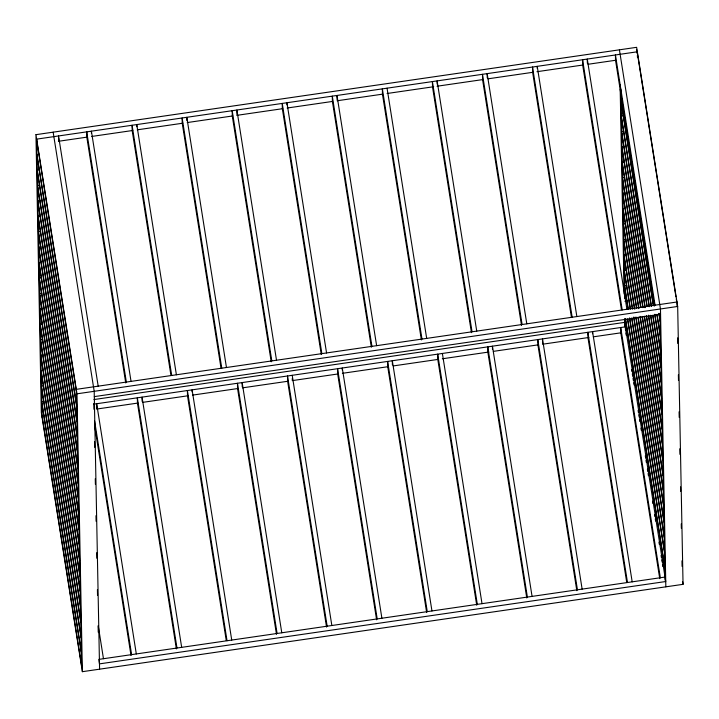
<?xml version="1.0" encoding="UTF-8"?>
<svg xmlns="http://www.w3.org/2000/svg" width="719" height="719" viewBox="0 0 719 719"><rect width="100%" height="100%" fill="white"/><g stroke="black" fill="none" stroke-linecap="round" stroke-linejoin="round"><path stroke-width="1.08" d="M35.95 134.669L636.63 47.319L677.675 306.465L683.05 584.331L82.37 671.681L41.325 412.535L35.95 134.669L76.996 393.814L82.37 671.681M637.34 51.786L36.66 139.135L42.035 417.002M58.41 141.292L87.278 137.095M91.717 136.448L132.799 130.481M137.239 129.833L182.761 123.21M187.21 122.563L232.731 115.948M237.171 115.301L282.693 108.677M287.133 108.03L332.654 101.415M337.103 100.768L382.625 94.144M387.065 93.506L433.701 86.72M437.026 86.235L482.548 79.62M488.102 78.811L533.624 72.188M536.958 71.702L582.48 65.087M588.034 64.279L615.788 60.243M39.105 154.261L36.957 154.576L76.582 404.788M39.41 169.693L37.253 170.008L76.888 420.22M39.707 185.134L37.55 185.448L77.185 435.66M40.003 200.574L37.855 200.88L77.481 451.101M623.472 115.723L621.324 116.038L651.486 306.465M40.3 216.006L38.152 216.32L77.778 466.532M623.777 131.164L621.62 131.469L649.329 306.402M40.597 231.446L38.449 231.761L78.083 481.973M624.074 146.595L621.926 146.91L647.172 306.339M40.902 246.878L38.745 247.192L78.38 497.404M624.371 162.036L622.223 162.35L645.195 307.381M41.199 262.318L39.051 262.633L78.677 512.845M624.667 177.467L622.519 177.782L643.038 307.319M41.495 277.759L39.347 278.064L78.973 528.285M624.973 192.908L622.816 193.222L640.881 307.256M41.792 293.19L39.644 293.505L79.27 543.717M625.269 208.348L623.112 208.654L638.894 308.298M42.097 308.631L39.94 308.945L79.575 559.157M625.566 223.78L623.418 224.094L636.737 308.235M42.394 324.062L40.237 324.377L79.872 574.589M625.863 239.22L623.715 239.535L634.76 309.278M42.691 339.503L40.543 339.817L80.169 590.029M626.159 254.652L624.011 254.966L632.603 309.215M42.987 354.943L40.839 355.249L80.465 605.47M626.465 270.092L624.308 270.407L630.446 309.152M43.293 370.375L41.136 370.689L80.771 620.901M626.761 285.533L624.613 285.838L628.289 309.089M43.589 385.815L41.432 386.13L81.067 636.342M624.91 301.279L627.058 300.964M76.996 393.814L677.675 306.465M43.886 401.247L41.738 401.562L81.364 651.774M94.306 396.618L660.572 314.275M93.964 399.557L624.694 322.382L665.74 581.527L99.474 663.871L98.907 660.303M93.56 404.186L625.404 326.848M44.156 415.24L42.008 415.555L81.633 665.767M625.476 330.704L627.624 330.389M96.993 409.012L138.075 403.035M142.515 402.388L188.036 395.765M192.476 395.126L238.007 388.503M242.447 387.856L287.968 381.241M292.408 380.594L337.93 373.97M342.37 373.323L387.901 366.708M393.446 365.899L437.862 359.437M442.302 358.79L488.938 352.013M493.378 351.366L537.794 344.904M543.339 344.104L588.861 337.481M593.31 336.834L621.063 332.798M98.764 659.404L665.03 577.06M637.367 53.233L675.941 296.803M676.291 299.014L676.822 302.339M619.419 49.818L660.464 308.972L665.839 586.83M659.008 313.295L660.06 319.937M658.856 313.637L660.087 321.384M657.022 314.338L660.357 335.378M656.878 314.679L660.384 336.825M655.063 305.18L615.437 54.968L615.536 60.279L654.47 306.06M621.027 100.597L653.463 305.422M654.865 314.275L660.653 350.809M621.054 102.044L653.319 305.764M654.721 314.616L660.68 352.256M652.888 315.317L660.959 366.25M621.351 117.485L651.162 305.701M652.744 315.659L660.986 367.697M650.731 315.255L661.255 381.69M621.647 132.916L649.185 306.743M650.587 315.596L661.282 383.137M648.574 315.192L661.552 397.122M621.953 148.357L647.028 306.68M648.43 315.533L661.579 398.569M646.597 316.243L661.848 412.562M622.25 163.797L645.042 307.723M646.273 315.47L661.875 414.009M644.44 316.18L662.145 427.994M622.546 179.229L642.885 307.66M644.287 316.513L662.181 429.441M642.453 317.223L662.451 443.434M622.843 194.669L640.728 307.597M642.139 316.45L662.478 444.881M682.628 581.653L683.05 584.331M640.296 317.16L662.747 458.875M623.148 210.101L638.751 308.64M639.982 316.387L662.774 460.322M638.148 317.097L663.044 474.306M623.445 225.541L636.594 308.577M637.996 317.43L663.071 475.753M635.991 317.034L663.34 489.747M623.741 240.982L634.437 308.514M635.839 317.367L663.367 491.194M633.834 316.971L663.646 505.178M624.038 256.413L632.28 308.451M633.861 318.418L663.673 506.625M631.848 318.014L663.943 520.619M624.335 271.854L630.123 308.388M631.704 318.355L663.97 522.066M629.691 317.951L664.239 536.059M624.64 287.285L628.145 309.431M629.547 318.292L664.266 537.506M626.914 309.278L587.279 59.066L587.36 63.308M627.714 318.993L664.536 551.491M627.57 319.335L664.563 552.938M625.557 318.93L664.832 566.932M625.413 319.272L664.868 568.378M622.214 309.961L582.588 59.749L582.687 65.052L621.441 309.727M625.827 332.924L626.177 335.135M631.615 369.458L631.965 371.669M632.316 373.88L632.666 376.1M633.017 378.311L633.367 380.531M633.718 382.742L634.068 384.953M638.104 410.423L638.454 412.634M638.805 414.845L639.155 417.065M639.506 419.276L639.856 421.487M640.908 428.138L641.258 430.348M645.294 455.81L645.644 458.03M645.995 460.241L646.345 462.452M647.397 469.094L647.747 471.313M648.098 473.524L648.448 475.744M652.484 501.206L652.834 503.417M654.587 514.489L654.937 516.7M655.288 518.92L655.638 521.131M658.972 542.171L659.323 544.382M661.076 555.454L661.426 557.665M661.777 559.885L662.127 562.096M662.478 564.307L662.828 566.527M660.339 577.743L620.713 327.531L620.812 332.834L659.745 578.615M632.181 581.833L592.555 331.621L592.591 333.742M627.489 582.516L587.863 332.304L587.962 337.615L626.716 582.291M576.854 316.558L537.228 66.346L537.264 68.467M572.162 317.241L532.527 67.029L532.635 72.331L571.389 317.007M582.129 589.113L542.494 338.901L542.602 344.212M577.438 589.796L537.803 339.584L537.911 344.895L576.836 590.676M526.793 323.838L487.167 73.626L487.248 77.868M522.102 324.521L482.476 74.309L482.575 79.611L521.509 325.401M532.069 596.393L492.443 346.181L492.506 349.362M527.378 597.076L487.752 346.864L487.85 352.166L526.775 597.956M476.742 331.117L437.107 80.905L437.17 84.087M472.05 331.801L432.416 81.589L432.523 86.891L471.448 332.672M442.383 353.46L482.018 603.672M477.317 604.355L437.691 354.143L437.79 359.446L476.724 605.236M387.056 88.185L426.682 338.397M421.99 339.08L382.364 88.868L382.463 94.171L421.388 339.952M431.957 610.952L392.322 360.74L392.412 364.982M427.266 611.635L387.631 361.423L387.739 366.726L426.664 612.516M376.63 345.677L336.995 95.465L337.076 99.707M371.939 346.36L332.304 96.139L332.403 101.451L371.337 347.232M381.897 618.232L342.271 368.02L342.307 370.141M377.205 618.915L337.579 368.703L337.678 374.006L376.612 619.796M326.57 352.957L286.944 102.736L286.98 104.866M321.878 353.64L282.243 103.419L282.351 108.731L321.276 354.512M292.211 375.3L331.845 625.512M327.154 626.195L287.519 375.983L287.627 381.286L326.552 627.076M236.884 110.016L276.509 360.237M271.818 360.911L232.192 110.699L232.291 116.011L271.225 361.792M281.785 632.792L242.159 382.58L242.24 386.822M277.094 633.475L237.468 383.263L237.567 388.566L276.491 634.347M226.458 367.508L186.823 117.296L186.886 120.486M221.767 368.191L182.132 117.979L182.24 123.291L220.994 367.966M231.734 640.072L192.099 389.86L192.144 391.981M227.033 640.755L187.407 390.543L187.506 395.845L226.26 640.521M176.398 374.788L136.772 124.576L136.808 126.697M171.706 375.471L132.08 125.259L132.179 130.57L170.933 375.246M181.673 647.352L142.047 397.14L142.128 401.382M176.982 648.035L137.347 397.823L137.455 403.125L176.38 648.906M131.038 381.385L91.403 131.173L91.448 133.294M126.346 382.068L86.711 131.856L86.819 137.167L125.744 382.948M58.554 135.954L98.188 386.166M96.679 403.736L136.313 653.948M53.161 132.17L94.198 391.316L99.582 669.182M94.62 421.019L131.613 654.632M94.549 425.226L131.02 655.503M36.687 140.582L76.313 390.794M36.984 156.023L76.618 406.235M37.28 171.455L76.915 421.667M37.586 186.895L77.212 437.107M37.882 202.336L77.508 452.548M38.179 217.767L77.805 467.979M38.475 233.208L78.11 483.42M38.772 248.639L78.407 498.851M98.197 625.512L103.464 658.721M39.078 264.08L78.704 514.292M39.374 279.511L79 529.732M39.671 294.952L79.306 545.164M39.967 310.392L79.602 560.604M40.273 325.824L79.899 576.036M40.57 341.264L80.195 591.476M40.866 356.696L80.501 606.917M41.163 372.136L80.798 622.348M41.468 387.577L81.094 637.789M41.765 403.008L81.391 653.22M677.055 306.483L676.965 301.998L76.286 389.347L81.66 667.214M677.658 337.849L677.765 343.457M678.376 374.824L678.484 380.432M679.087 411.798L679.203 417.406M679.806 448.773L679.913 454.372M680.542 486.871L680.632 491.347M681.261 523.845L681.342 528.321M681.971 560.82L682.079 566.419M659.934 313.466L665.093 580.242M637.402 55.147L637.447 57.385M636.674 49.557L636.737 52.918M620.803 89.021L624.856 298.538M625.242 318.706L625.467 330.03M620.093 84.554L620.138 86.792M620.182 89.039L624.146 294.071M624.622 318.724L624.775 326.561M292.274 378.482L292.318 380.603M236.902 111.077L236.982 115.328M96.697 404.797L96.786 409.039M93.821 403.656L93.928 409.255M94.557 441.745L94.665 447.353M95.276 478.719L95.384 484.327M95.987 515.694L96.094 521.302M96.706 552.668L96.813 558.268M97.416 589.643L97.523 595.242M98.135 626.617L98.242 632.217M58.599 138.075L58.661 141.257"/></g></svg>
